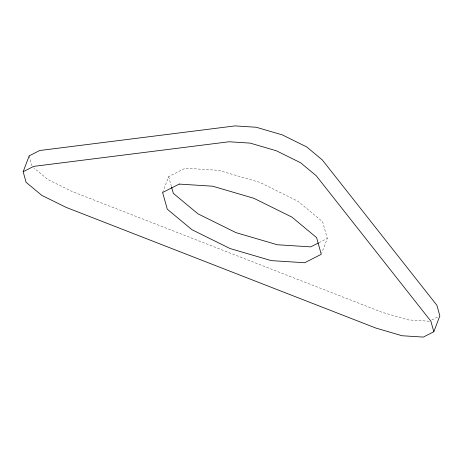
<?xml version="1.0" encoding="UTF-8"?>
<svg xmlns="http://www.w3.org/2000/svg" width="463" height="463" viewBox="0 0 463 463"><rect width="100%" height="100%" fill="white"/><g stroke="black" fill="none" stroke-linecap="round" stroke-linejoin="round"><path stroke-width="0.35" stroke-dasharray="2.31 1.74" d="M162.611 192.498L168.636 176.635L185.229 168.214L218.629 170.338L259.888 182.422L297.952 201.243L322.624 221.754L327.289 238.451L321.768 252.995M318.995 242.664L327.289 238.451M431.794 319.968L437.992 316.825M429.311 321.229L408.1 319.881L381.894 312.201L71.985 191.445L47.805 179.494L33.758 167.814M168.636 176.635L171.356 186.375M29.175 155.863L31.953 165.806"/><path stroke-width="0.69" d="M23.15 171.727L29.175 155.863L39.714 150.516L235.019 125.907L256.236 127.256L282.436 134.936L306.616 146.887L322.283 159.909L436.887 305.273L439.85 315.882L433.825 331.745L423.286 337.093L402.075 335.744L375.869 328.064L65.954 207.308L41.78 195.357L26.113 182.329L23.15 171.727L33.689 166.379L228.994 141.771L250.205 143.119L276.411 150.799L300.591 162.75L316.258 175.772L430.862 321.137L433.825 331.745M318.359 242.982L310.696 246.872L277.296 244.753L236.037 232.663L197.973 213.842L173.301 193.331L171.553 187.069M179.204 184.077L162.611 192.498L167.276 209.195L191.948 229.706L230.013 248.527L271.272 260.617L304.671 262.735L321.264 254.314L316.599 237.617L291.927 217.106L253.863 198.291L212.604 186.201L179.204 184.077"/></g></svg>
